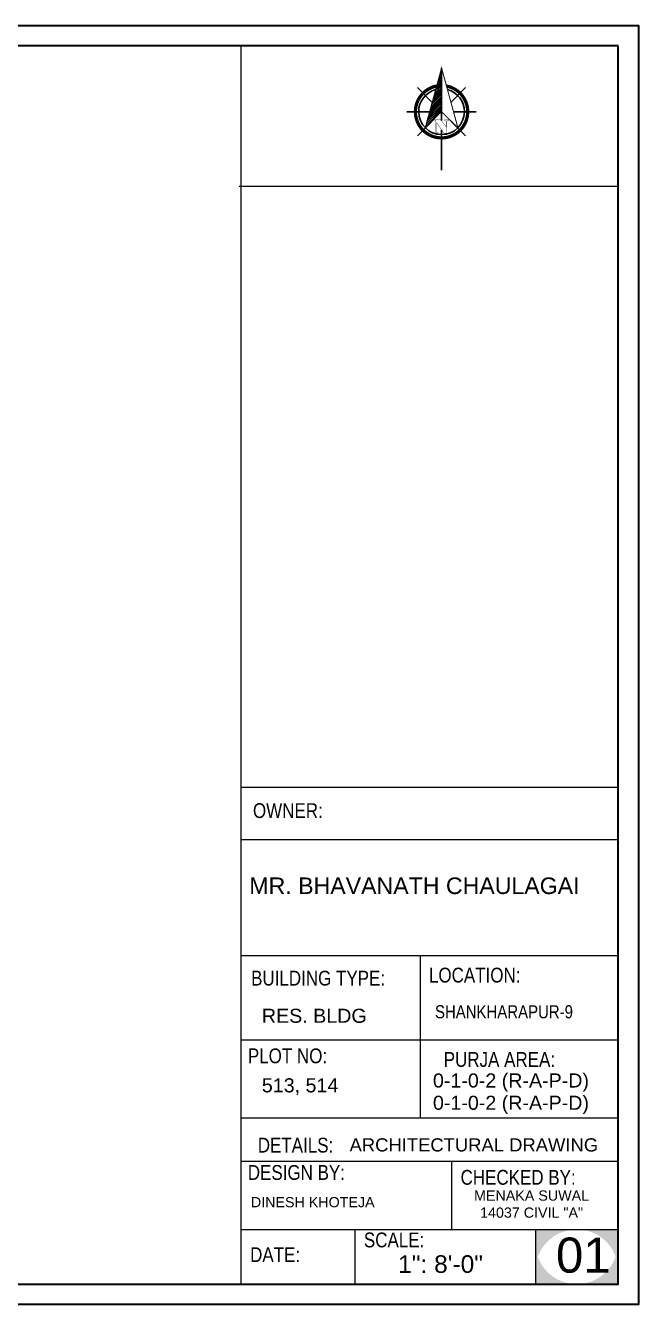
# Model space of a CAD drawing. Header units: inches. Extents: x 367408 to 392173, y -57467 to -41521.
# Drawn here: x 388583 to 388943, y -56540 to -55789 of the extents above; entities that cross this region are included whole.
import ezdxf

# ---------------------------------------------------------------- set-up
doc = ezdxf.new("R2010")
doc.units = ezdxf.units.IN
doc.header["$LTSCALE"] = 2
doc.header["$MEASUREMENT"] = 0
doc.layers.get('0').update_dxf_attribs({"linetype": 'CONTINUOUS'})
for name, color, linetype, lineweight in [('DIMENTION', 140, 'CONTINUOUS', 0), ('Rebars', 1, 'CONTINUOUS', 13), ('Siteplan', 7, 'CONTINUOUS', 30), ('TEXT', 181, 'CONTINUOUS', 25)]:
    doc.layers.add(name, color=color, linetype=linetype, lineweight=lineweight)
doc.layers.add('Normal Wall', color=7, linetype='CONTINUOUS', lineweight=35, true_color=0xffaf89)
doc.layers.add('Rear Wall', color=7, linetype='CONTINUOUS', lineweight=20, true_color=0xd4e480)
doc.styles.get("Standard").update_dxf_attribs({"font": 'ARIALN.TTF'})
doc.styles.add('SwissBT', font='swiss.ttf', dxfattribs={"height": 12})

# ---------------------------------------------------------------- blocks, each defined once
blk = doc.blocks.new('*X29')
at = {"color": 0}
for p, q in [((146.95, -410.95), (147.62, -410.29)), ((147.15, -410.22), (147.62, -409.76)), ((147.35, -409.49), (147.62, -409.23)), ((147.55, -408.76), (147.62, -408.7)), ((145.56, -416.06), (147.62, -414)), ((145.76, -415.33), (147.62, -413.47)), ((145.96, -414.6), (147.62, -412.94)), ((146.16, -413.87), (147.62, -412.41)), ((146.36, -413.14), (147.62, -411.88)), ((146.55, -412.41), (147.62, -411.35)), ((146.75, -411.68), (147.62, -410.82)), ((143.96, -421.9), (147.62, -418.24)), ((144.16, -421.17), (147.62, -417.71)), ((144.36, -420.44), (147.62, -417.18)), ((144.56, -419.71), (147.62, -416.65)), ((144.76, -418.98), (147.62, -416.12)), ((144.96, -418.25), (147.62, -415.59)), ((145.16, -417.52), (147.62, -415.06)), ((145.36, -416.79), (147.62, -414.53)), ((142.76, -426.28), (147.62, -421.42)), ((142.96, -425.55), (147.62, -420.89)), ((143.16, -424.82), (147.62, -420.36)), ((143.36, -424.09), (147.62, -419.83)), ((143.56, -423.36), (147.62, -419.3)), ((143.76, -422.63), (147.62, -418.77))]:
    blk.add_line(p, q, dxfattribs=at)
blk = doc.blocks.new('NORTH_15')
for p, q in [((0, 3.66), (0, 10.62)), ((-2.87, 2.87), (-7.37, 7.37)), ((2.87, 2.87), (7.37, 7.37)), ((-13.37, 0), (2.72, 0)), ((5.49, 0), (17.83, 0)), ((-2.87, -2.87), (-7.37, -7.37)), ((0, -3.66), (0, -10.62)), ((2.87, -2.87), (7.37, -7.37))]:
    blk.add_line(p, q)
at = {"const_width": 1}
for points in [[(0, -8, 1), (0, 8, 0.359415), (-7.86, 1.52, 1)], [(-7.86, -1.52, 0.359415), (0, -8, 1)]]:
    blk.add_lwpolyline(points, format="xyb", dxfattribs=at)
for points, const_width in [([(4.96, -5.01), (-13.37, 0), (4.9, 5), (0, 0), (4.96, -5.01)], 0.3), ([(5.93, -1.55), (6, -1.55), (6.07, -1.54), (6.13, -1.53), (6.17, -1.52), (6.22, -1.51), (6.26, -1.49), (6.28, -1.47), (6.3, -1.45), (6.32, -1.42), (6.33, -1.39), (6.35, -1.34), (6.36, -1.29), (6.37, -1.23), (6.38, -1.16), (6.38, -1.08), (6.38, -1), (6.54, -1), (6.54, -2.34), (6.38, -2.34), (6.38, -2.3), (6.38, -2.23), (6.38, -2.16), (6.37, -2.09), (6.36, -2.04), (6.35, -1.99), (6.33, -1.95), (6.32, -1.91), (6.3, -1.88), (6.28, -1.86), (6.26, -1.83), (6.22, -1.81), (6.18, -1.8), (6.13, -1.78), (6.07, -1.77), (6.01, -1.76), (5.95, -1.76), (2.66, -1.76), (2.66, -2.34), (2.5, -2.34), (2.5, -0.16), (4.71, 1.44), (3.14, 1.44), (3.07, 1.44), (3, 1.43), (2.94, 1.42), (2.89, 1.41), (2.85, 1.4), (2.81, 1.38), (2.78, 1.36), (2.76, 1.34), (2.74, 1.31), (2.72, 1.27), (2.7, 1.22), (2.69, 1.17), (2.68, 1.11), (2.67, 1.04), (2.66, 0.97), (2.66, 0.89), (2.66, 0.87), (2.5, 0.87), (2.5, 2.21), (2.66, 2.21), (2.66, 2.17), (2.66, 2.09), (2.67, 2.03), (2.68, 1.97), (2.69, 1.91), (2.7, 1.86), (2.71, 1.82), (2.73, 1.78), (2.75, 1.76), (2.77, 1.74), (2.8, 1.72), (2.85, 1.7), (2.89, 1.68), (2.94, 1.67), (3, 1.66), (3.07, 1.66), (3.14, 1.66), (6.54, 1.66), (6.54, 0.75), (3.33, -1.55), (5.93, -1.55), (5.93, -1.55)], 0.1)]:
    blk.add_lwpolyline(points, dxfattribs=dict(const_width=const_width))
for start, end in [(90, 164.973), (270, 90), (195.027, 270)]:
    blk.add_arc((0, 0), 7, start, end)
at = {"rotation": 90}
blk.add_blockref('*X29', (-421.89, -147.62), dxfattribs=at)
blk = doc.blocks.new('A$C0BDB7EE9')
at = {"layer": 'Siteplan', "xscale": 2.999999999999779, "yscale": 2.999999999999779, "zscale": 2.999999999999779, "rotation": 247.8612575918487}
blk.add_blockref('NORTH_15', (20.2, 49.5), dxfattribs=at)
blk = doc.blocks.new('A$C327B4BBD')
at = {"layer": 'DIMENTION', "ltscale": 0.3, "xscale": 1.171875000000082, "yscale": 1.171875000000082, "zscale": 1.171875000000082, "rotation": 112.1387424081494}
blk.add_blockref('A$C0BDB7EE9', (16.1, 0), dxfattribs=at)

msp = doc.modelspace()

# ---------------------------------------------------------------- hatches: boundary and pattern name
msp.add_hatch(color=0).paths.add_polyline_path([(388930.77, -56495.77), (388906.46, -56495.77, -0.414214), (388930.77, -56520.08)])
at = {"layer": 'TEXT'}
for points in [[(388906.46, -56495.77), (388882.15, -56495.77), (388882.15, -56520.08, -0.414214)], [(388906.46, -56495.77), (388882.15, -56495.77), (388882.15, -56520.08, -0.414214)], [(388930.77, -56495.77), (388906.46, -56495.77, -0.414214), (388930.77, -56520.08)], [(388882.15, -56503.58), (388882.15, -56527.89), (388906.46, -56527.89, -0.414214)], [(388882.15, -56503.58), (388882.15, -56527.89), (388906.46, -56527.89, -0.414214)], [(388930.77, -56503.58, -0.414214), (388906.46, -56527.89), (388930.77, -56527.89)], [(388930.77, -56503.58, -0.414214), (388906.46, -56527.89), (388930.77, -56527.89)]]:
    msp.add_hatch(color=0, dxfattribs=at).paths.add_polyline_path(points)

# ---------------------------------------------------------------- linework, layer by layer
at = {"color": 0}
msp.add_line((388882.15, -56495.77), (388882.15, -56527.89), dxfattribs=at)
msp.add_line((388882.15, -56495.77), (388882.15, -56527.89), dxfattribs=at)
at = {"layer": 'Normal Wall'}
for points in [[(387884.67, -55789.27), (388942.68, -55789.27), (388942.68, -56539.8), (387884.67, -56539.8)], [(387884.67, -55789.27), (388942.68, -55789.27), (388942.68, -56539.8), (387884.67, -56539.8)], [(388930.77, -55801.18), (387908.49, -55801.18), (387908.49, -56527.89), (388930.77, -56527.89)], [(388930.77, -55801.18), (387908.49, -55801.18), (387908.49, -56527.89), (388930.77, -56527.89)]]:
    msp.add_lwpolyline(points, close=True, dxfattribs=at)
at = {"layer": 'Rear Wall'}
for p, q in [((388709.35, -56245.45), (388709.35, -55801.18)), ((388708.17, -55883.48), (388930.77, -55883.48)), ((388709.35, -56236.19), (388930.77, -56236.19)), ((388709.35, -56236.19), (388930.77, -56236.19)), ((388709.35, -56236.19), (388930.77, -56236.19)), ((388709.35, -56236.19), (388930.77, -56236.19)), ((388709.35, -56266.99), (388930.77, -56266.99)), ((388709.35, -56266.99), (388930.77, -56266.99)), ((388709.35, -56335.05), (388930.77, -56335.05)), ((388709.35, -56335.05), (388930.77, -56335.05)), ((388814.62, -56335.05), (388814.62, -56420.95)), ((388814.62, -56335.05), (388814.62, -56430.21)), ((388709.35, -56384.54), (388930.77, -56384.54)), ((388709.35, -56384.54), (388930.77, -56384.54)), ((388709.35, -56430.21), (388930.77, -56430.21)), ((388709.35, -56455.65), (388930.77, -56455.65)), ((388709.35, -56455.65), (388930.77, -56455.65)), ((388833.2, -56495.77), (388833.2, -56455.65)), ((388833.2, -56495.77), (388833.2, -56455.65)), ((388709.35, -56495.77), (388930.77, -56495.77)), ((388709.35, -56495.77), (388930.77, -56495.77)), ((388776.09, -56495.77), (388776.09, -56527.89)), ((388776.09, -56495.77), (388776.09, -56527.89))]:
    msp.add_line(p, q, dxfattribs=at)
msp.add_lwpolyline([(388709.35, -56236.19), (388930.77, -56236.19), (388930.77, -56527.89), (388709.35, -56527.89)], close=True, dxfattribs=at)
msp.add_lwpolyline([(388709.35, -56236.19), (388930.77, -56236.19), (388930.77, -56527.89), (388709.35, -56527.89)], close=True, dxfattribs=at)

# ---------------------------------------------------------------- block references
at = {"layer": 'Rebars', "xscale": 0.5459999999999999, "yscale": 0.5459999999999999, "zscale": 0.5459999999999999, "rotation": 270}
msp.add_blockref('A$C327B4BBD', (388827.05, -55865.26), dxfattribs=at)

# ---------------------------------------------------------------- texts
at = {"color": 0}
for s, p in [('OWNER:', (388716.35, -56254.33)), ('LOCATION:', (388819.69, -56350.88))]:
    msp.add_text(s, height=8.704, dxfattribs=at).set_placement(p)
at = {"layer": 'TEXT', "color": 0}
for s, height, p in [('OWNER:', 8.704, (388716.35, -56254.33)), ('LOCATION:', 8.704, (388819.69, -56350.88)), ('CHECKED BY:', 8.7044, (388838.26, -56469.57)), ('CHECKED BY:', 8.7044, (388838.26, -56469.57)), ('SCALE:', 8.704, (388781.49, -56506.3)), ('SCALE:', 8.704, (388781.49, -56506.3))]:
    msp.add_text(s, height=height, dxfattribs=at).set_placement(p)
at = {"layer": 'TEXT', "color": 0, "linetype": 'ByBlock', "style": 'SwissBT'}
for s, insert, char_height, width, attachment_point in [('MR. BHAVANATH CHAULAGAI', (388811.17, -56289.23), 9.72, 217.5111, 2), ('ARCHITECTURAL DRAWING', (388773.07, -56442.3), 7.7396, 268.5322, 1), ('DINESH KHOTEJA', (388715.14, -56476.78), 6, 201.5276, 1), ('MENAKA SUWAL\\P14037 CIVIL "A"', (388879.94, -56472.91), 6, 88.5492, 2)]:
    msp.add_mtext(s, dxfattribs=dict(at, insert=insert, char_height=char_height, width=width, attachment_point=attachment_point))
at = {"layer": 'TEXT', "color": 0, "attachment_point": 1}
for s, insert, char_height, width in [('BUILDING TYPE:', (388715.27, -56343.96), 8.7044, 148.5551), ('BUILDING TYPE:', (388715.27, -56343.96), 8.7044, 148.5551), ('PLOT NO: ', (388713.37, -56389.57), 8.704, 138.0271), ('PLOT NO: ', (388713.37, -56389.57), 8.704, 138.0271), ('PURJA AREA:', (388828.38, -56391.67), 8.7044, 197.5821), ('PURJA AREA:', (388828.38, -56391.67), 8.7044, 197.5821), ('DETAILS: ', (388719.18, -56441.96), 8.704, 138.0271), ('DESIGN BY:', (388713.33, -56458.01), 8.704, 138.0271), ('DESIGN BY:', (388713.33, -56458.01), 8.704, 138.0271), ('DATE:', (388714.68, -56506.24), 8.704, 34.8177)]:
    msp.add_mtext(s, dxfattribs=dict(at, insert=insert, char_height=char_height, width=width))
at = {"layer": 'TEXT', "color": 0, "linetype": 'ByBlock', "insert": (388823.22, -56364.22), "char_height": 7.6711, "attachment_point": 1}
msp.add_mtext_dynamic_manual_height_columns('SHANKHARAPUR-9', width=381.0351, gutter_width=1.53, heights=[0], dxfattribs=at)
at = {"layer": 'TEXT', "color": 0, "style": 'SwissBT'}
for s, insert, char_height, width, attachment_point in [('RES. BLDG', (388721.59, -56366.26), 8.256, 163.2142, 1), ('RES. BLDG', (388721.59, -56366.26), 8.256, 163.2142, 1), ('513, 514', (388721.59, -56407.08), 8.256, 163.2142, 1), ('0-1-0-2 (R-A-P-D)', (388867.84, -56404.24), 8.2555, 163.2142, 2), ('0-1-0-2 (R-A-P-D)', (388867.84, -56417.32), 8.2555, 163.2142, 2), ('01', (388894.26, -56500.53), 20.639, 20.1585, 1)]:
    msp.add_mtext(s, dxfattribs=dict(at, insert=insert, char_height=char_height, width=width, attachment_point=attachment_point))
at = {"layer": 'TEXT', "color": 0, "ltscale": 0.5, "insert": (388801.57, -56510.95), "char_height": 10.319, "width": 127.5344, "attachment_point": 1, "style": 'SwissBT'}
msp.add_mtext('1": 8\'-0"', dxfattribs=at)
msp.add_mtext('1": 8\'-0"', dxfattribs=at)

doc.saveas('drawing.dxf')
